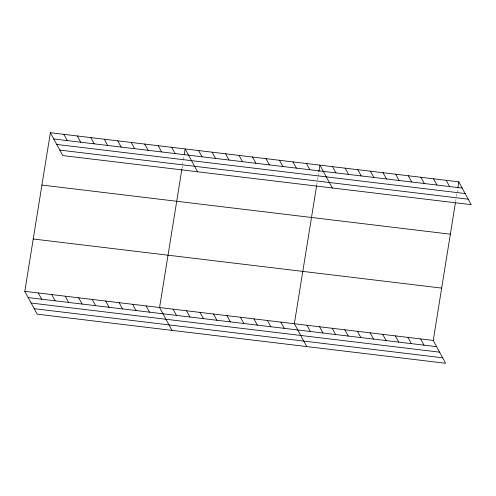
<?xml version="1.0" encoding="UTF-8"?>
<svg xmlns="http://www.w3.org/2000/svg" width="496" height="496" viewBox="0 0 496 496"><rect width="100%" height="100%" fill="white"/><g stroke="black" fill="none" stroke-linecap="round" stroke-linejoin="round"><path stroke-width="0.37" stroke-dasharray="2.48 1.86" d="M181.989 168.559L182.46 165.652M182.571 164.926L183.278 160.561M183.396 159.836L184.097 155.477M316.77 184.766L317.124 182.584M317.589 179.676L318.06 176.768M318.178 176.043L318.761 172.403M455.638 201.457L455.985 199.274M456.456 196.373L456.928 193.465M457.039 192.733L457.746 188.375"/><path stroke-width="0.74" d="M455.402 202.914L433.231 340.43L445.631 363.27L37.2 314.166L24.8 291.332L50.369 132.73L458.8 181.834L471.2 204.668L62.769 155.57L50.369 132.73M181.871 169.285L159.582 307.532L171.982 330.373M184.214 154.746L185.151 148.93L197.551 171.771M316.653 185.492L294.364 323.739L306.764 346.574M318.878 171.678L319.932 165.137L332.332 187.978M457.864 187.649L458.8 181.834M53.76 138.973L462.191 188.071M56.736 144.448L465.161 193.552M59.799 150.09L468.224 199.194M41.931 185.07L450.362 234.168M33.238 238.991L441.669 288.095M24.8 291.332L433.231 340.43M28.191 297.575L436.616 346.673M31.161 303.05L439.592 352.154M34.224 308.692L442.655 357.796M446.177 180.315L449.568 186.558M433.554 178.796L436.939 185.039M420.93 177.277L424.316 183.52M408.301 175.758L411.692 182.001M395.678 174.245L399.069 180.488M383.055 172.726L386.446 178.969M370.431 171.207L373.823 177.45M357.808 169.688L361.193 175.931M345.185 168.169L348.57 174.412M332.556 166.656L335.947 172.899M420.602 338.917L423.993 345.16M407.979 337.398L411.37 343.641M306.454 163.519L309.845 169.756M395.355 335.879L398.747 342.122M292.975 161.894L296.366 168.138M382.732 334.36L386.124 340.603M279.502 160.276L282.887 166.52M370.109 332.847L373.5 339.084M266.023 158.658L269.409 164.895M357.486 331.328L360.871 337.571M252.545 157.034L255.93 163.277M344.863 329.809L348.248 336.052M239.066 155.415L242.457 161.659M332.233 328.29L335.625 334.533M319.61 326.771L323.001 333.014M225.587 153.791L228.978 160.034M306.987 325.258L310.378 331.495M212.108 152.173L215.5 158.416M198.629 150.555L202.021 156.798M280.885 322.115L284.276 328.358M267.406 320.497L270.797 326.74M171.672 147.312L175.063 153.555M253.927 318.878L257.319 325.122M158.199 145.694L161.584 151.937M240.448 317.254L243.84 323.497M144.72 144.069L148.106 150.313M226.97 315.636L230.361 321.879M131.242 142.451L134.627 148.695M213.497 314.018L216.882 320.261M117.763 140.833L121.154 147.076M200.018 312.393L203.403 318.637M104.284 139.209L107.675 145.452M186.539 310.775L189.925 317.018M90.805 137.59L94.197 143.834M173.061 309.157L176.452 315.4M77.326 135.972L80.718 142.216M63.848 134.348L67.239 140.591M146.103 305.914L149.494 312.158M132.624 304.296L136.016 310.539M119.145 302.672L122.537 308.915M105.667 301.053L109.058 307.297M92.188 299.435L95.579 305.672M78.715 297.811L82.1 304.054M65.236 296.193L68.622 302.436M51.758 294.574L55.143 300.812M38.279 292.95L41.67 299.193"/></g></svg>
